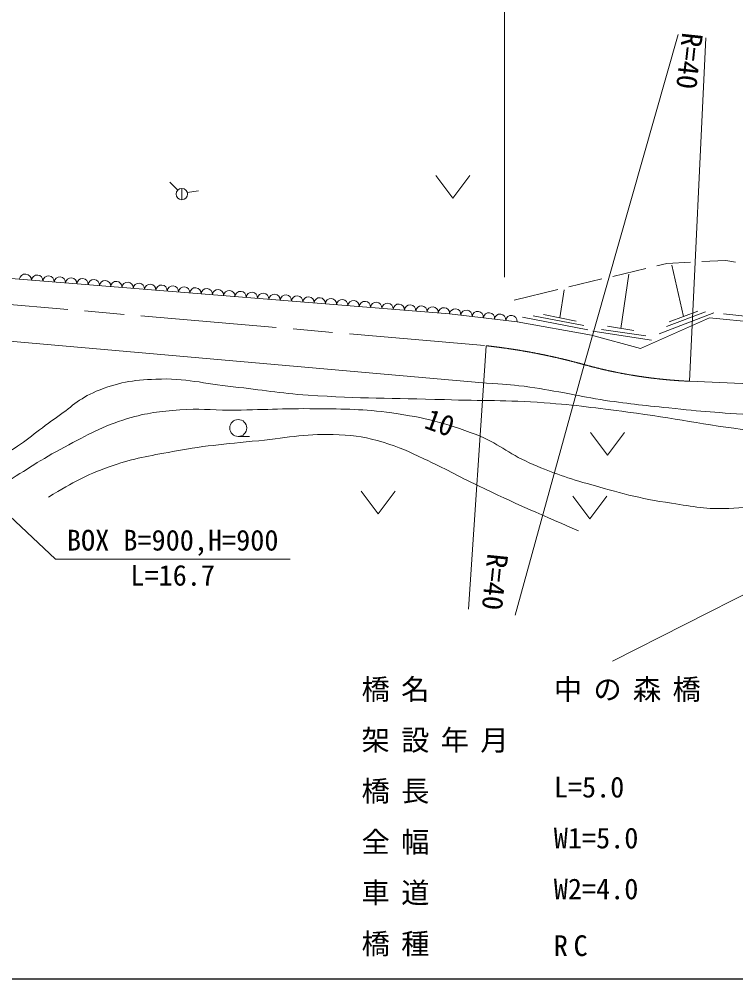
# Model space of a CAD drawing. Units: millimetres, scale not verified. Extents: x 40000 to 680000, y 20000 to 380000.
# Drawn here: x 295237 to 358612, y 205000 to 289858 of the extents above; entities that cross this region are included whole.
import ezdxf
from ezdxf.enums import TextEntityAlignment as Align

# ---------------------------------------------------------------- set-up
doc = ezdxf.new("R2010")
doc.units = ezdxf.units.MM
doc.header["$LTSCALE"] = 1000
doc.linetypes.add('CHAIN', pattern=[18.5, 12, -1.5, 3.5, -1.5])
for name, color, linetype, lineweight in [('M-BMK', 2, 'CHAIN', 13), ('M-STR-HTXT', 7, 'Continuous', 13), ('M-TTL', 2, 'Continuous', 140), ('M-TTL-BAND', 7, 'Continuous', 25), ('M-WORK', 1, 'Continuous', 13)]:
    doc.layers.add(name, color=color, linetype=linetype, lineweight=lineweight)
doc.styles.add('ＭＳ ゴシック', font='')
doc.styles.get('ＭＳ ゴシック').set_extended_font_data('MS Gothic')

msp = doc.modelspace()

# ---------------------------------------------------------------- linework, layer by layer
at = {"layer": 'M-BMK'}
for p, q in [((287578, 265228), (336523, 260983)), ((354508, 257841), (391918, 256235))]:
    msp.add_line(p, q, dxfattribs=at)
for centre, radius, start, end in [((330582, 206779), 54529, 74.43271, 83.74495), ((356376, 299866), 42066, 254.61479, 267.45457)]:
    msp.add_arc(centre, radius, start, end, dxfattribs=at)
at = {"layer": 'M-STR-HTXT'}
for p, q in [((338150, 267036), (338150, 351979)), ((271596, 267219), (298450, 242120)), ((298450, 242120), (319198, 242120))]:
    msp.add_line(p, q, dxfattribs=at)
at = {"layer": 'M-TTL', "lineweight": 13}
msp.add_line((390242, 254696), (347711, 233093), dxfattribs=at)
at = {"layer": 'M-TTL-BAND'}
msp.add_line((40000, 205000), (579000, 205000), dxfattribs=at)
at = {"layer": 'M-WORK'}
for p, q in [((345216, 259307), (353504, 288506)), ((354508, 257841), (355950, 288224)), ((332077, 276023), (333577, 274023)), ((333577, 274023), (335077, 276023)), ((309264, 274740), (308557, 275447)), ((309623, 273891), (309623, 274891)), ((310105, 274524), (311091, 274692)), ((351637, 268052), (352508, 268261)), ((352508, 268261), (354610, 268368)), ((355608, 268418), (357716, 268525)), ((357716, 268525), (358591, 268366)), ((347748, 267118), (350665, 267818)), ((348433, 262521), (349143, 267316)), ((353977, 263567), (352963, 268121)), ((343859, 266183), (346776, 266884)), ((338997, 265015), (342886, 265950)), ((343046, 263455), (343437, 265937)), ((352478, 262672), (355934, 263969)), ((352713, 263086), (355240, 264048)), ((339265, 263104), (345854, 261921)), ((339747, 263500), (345517, 262393)), ((340686, 263634), (345170, 262773)), ((341592, 263757), (344499, 263153)), ((350194, 260751), (356271, 263450)), ((351841, 262035), (356660, 263891)), ((356271, 263450), (364385, 262657)), ((357526, 263804), (363877, 263133)), ((345973, 262264), (351161, 261481)), ((346733, 262432), (350658, 261850)), ((347270, 262711), (349596, 262331)), ((290789, 261708), (336566, 257670)), ((345854, 261921), (350194, 260751)), ((336523, 260983), (334971, 237677)), ((345216, 259307), (339104, 237154)), ((314612, 252958), (315612, 252958)), ((345755, 253299), (347255, 251299)), ((347255, 251299), (348755, 253299)), ((325488, 248119), (326988, 246119)), ((326988, 246119), (328488, 248119)), ((344207, 247675), (345707, 245675)), ((345707, 245675), (347207, 247675))]:
    msp.add_line(p, q, dxfattribs=at)
msp.add_lwpolyline([(339265, 263104), (333302, 263808), (296335, 266777), (289749, 267306), (283710, 267985)], dxfattribs=at)
for centre, radius in [((309623, 274391), 500), ((314612, 253708), 750)]:
    msp.add_circle(centre, radius, dxfattribs=at)
for centre, radius, start, end in [((295782, 266768), 553, 0.9259, 169.90016), ((296834, 266736), 501, 355.54188, 175.27463), ((297833, 266656), 501, 355.54188, 175.27463), ((298832, 266576), 501, 355.54188, 175.27463), ((299832, 266495), 501, 355.54188, 175.27463), ((300831, 266415), 501, 355.54188, 175.27463), ((301830, 266335), 501, 355.54188, 175.27463), ((302829, 266255), 501, 355.54188, 175.27463), ((303828, 266174), 501, 355.54188, 175.27463), ((304827, 266094), 501, 355.54188, 175.27463), ((305826, 266014), 501, 355.54188, 175.27463), ((306825, 265934), 501, 355.54188, 175.27463), ((307825, 265853), 501, 355.54188, 175.27463), ((308824, 265773), 501, 355.54188, 175.27463), ((309823, 265693), 501, 355.54188, 175.27463), ((310822, 265613), 501, 355.54188, 175.27463), ((311821, 265533), 501, 355.54188, 175.27463), ((312820, 265452), 501, 355.54188, 175.27463), ((313819, 265372), 501, 355.54188, 175.27463), ((314818, 265292), 501, 355.54188, 175.27463), ((315817, 265212), 501, 355.54188, 175.27463), ((316817, 265131), 501, 355.54188, 175.27463), ((317816, 265051), 501, 355.54188, 175.27463), ((318815, 264971), 501, 355.54188, 175.27463), ((319814, 264891), 501, 355.54188, 175.27463), ((320813, 264810), 501, 355.54188, 175.27463), ((321812, 264730), 501, 355.54188, 175.27463), ((322811, 264650), 501, 355.54188, 175.27463), ((323810, 264570), 501, 355.54188, 175.27463), ((324810, 264489), 501, 355.54188, 175.27463), ((325809, 264409), 501, 355.54188, 175.27463), ((326808, 264329), 501, 355.54188, 175.27463), ((327807, 264249), 501, 355.54188, 175.27463), ((328806, 264168), 501, 355.54188, 175.27463), ((329805, 264088), 501, 355.54188, 175.27463), ((330804, 264008), 501, 355.54188, 175.27463), ((331803, 263928), 501, 355.54188, 175.27463), ((332802, 263847), 501, 355.54188, 175.27463), ((333799, 263749), 500, 353.30562, 173.2186), ((334793, 263632), 500, 353.30562, 173.2186), ((335787, 263515), 500, 353.30562, 173.2186), ((336781, 263397), 500, 353.30562, 173.2186), ((337774, 263280), 500, 353.30562, 173.2186), ((338768, 263162), 500, 353.30562, 173.2186)]:
    msp.add_arc(centre, radius, start, end, dxfattribs=at)
for points, knots in [([(280143, 244871), (283265, 246149), (284118, 246513), (286618, 247673), (289630, 249071), (291360, 249798), (294197, 251524), (295926, 252576), (296739, 253399), (298408, 254544), (299815, 255509), (300476, 256304), (302056, 256951), (303999, 257745), (305224, 257936), (307321, 258026), (310007, 258142), (311496, 257624), (314171, 257347), (316760, 257078), (318197, 256787), (320794, 256611), (325496, 256292), (328142, 256366), (332853, 256215), (336300, 256104), (338237, 256180), (341678, 255938), (344571, 255734), (346180, 255479), (349058, 255116), (353324, 254578), (355674, 253992), (359944, 253489), (362170, 253227), (363419, 253085), (365656, 252935), (368670, 252734), (370362, 252671), (373380, 252533), (374868, 252465), (375711, 252557), (377190, 252383), (378210, 252263), (378828, 252316), (379780, 251933), (380735, 251549), (381233, 251119), (381837, 250285), (382346, 249584), (382437, 249067), (382693, 248239), (382895, 247585), (382846, 247179), (383031, 246521), (383291, 245594), (383457, 245072), (383881, 244208), (384421, 243107), (384776, 242726), (385681, 241636)], [0, 0, 0, 0, 1, 1, 1, 2, 2, 2, 3, 3, 3, 4, 4, 4, 5, 5, 5, 6, 6, 6, 7, 7, 7, 8, 8, 8, 9, 9, 9, 10, 10, 10, 11, 11, 11, 12, 12, 12, 13, 13, 13, 14, 14, 14, 15, 15, 15, 16, 16, 16, 17, 17, 17, 18, 18, 18, 19, 19, 19, 20, 20, 20, 20]), ([(336566, 257670), (338146, 257578), (338591, 257548), (339881, 257393), (341291, 257223), (342070, 257047), (343470, 256806), (344711, 256592), (345396, 256411), (346640, 256219), (348994, 255855), (350324, 255733), (352692, 255481), (355751, 255155), (356757, 255095), (360542, 254827)], [0, 0, 0, 0, 1, 1, 1, 2, 2, 2, 3, 3, 3, 4, 4, 4, 5, 5, 5, 5]), ([(290157, 246612), (291970, 247670), (292429, 247941), (293881, 248801), (295982, 250046), (297078, 250886), (299240, 252022), (301358, 253135), (302533, 253851), (304826, 254538), (306582, 255064), (307628, 255160), (309455, 255318), (311152, 255464), (312112, 255277), (313814, 255286), (316812, 255302), (318491, 255451), (321488, 255412), (324116, 255378), (325603, 255399), (328206, 255035), (331177, 254619), (332840, 254189), (335644, 253122), (337588, 252383), (338447, 251471), (340349, 250632), (342289, 249775), (343420, 249382), (345457, 248795), (348340, 247964), (349971, 247492), (352939, 247052), (354901, 246762), (356016, 246496), (357996, 246600), (360463, 246728), (361830, 247021), (364261, 247455), (365726, 247717), (366505, 248104), (367985, 248260), (369452, 248415), (370289, 248452), (371759, 248336), (373335, 248211), (374236, 248059), (375725, 247527), (376782, 247150), (377347, 246821), (378241, 246144), (379241, 245386), (379721, 244810), (380355, 243728), (380871, 242846), (381027, 242423), (381361, 241313)], [0, 0, 0, 0, 1, 1, 1, 2, 2, 2, 3, 3, 3, 4, 4, 4, 5, 5, 5, 6, 6, 6, 7, 7, 7, 8, 8, 8, 9, 9, 9, 10, 10, 10, 11, 11, 11, 12, 12, 12, 13, 13, 13, 14, 14, 14, 15, 15, 15, 16, 16, 16, 17, 17, 17, 18, 18, 18, 19, 19, 19, 19]), ([(297831, 247604), (300185, 248989), (300987, 249489), (303190, 250271), (305164, 250973), (306341, 251161), (308398, 251555), (311503, 252149), (313280, 252270), (316425, 252586), (319190, 252864), (320745, 253263), (323520, 253115), (325062, 253032), (325934, 252880), (327417, 252448), (328873, 252024), (329635, 251618), (331015, 250989), (332938, 250111), (333960, 249504), (335864, 248588), (339276, 246946), (340422, 246477), (344704, 244612)], [0, 0, 0, 0, 1, 1, 1, 2, 2, 2, 3, 3, 3, 4, 4, 4, 5, 5, 5, 6, 6, 6, 7, 7, 7, 8, 8, 8, 8])]:
    msp.add_open_spline(points, degree=3, knots=knots, dxfattribs=at)

# ---------------------------------------------------------------- texts
at = {"layer": 'M-STR-HTXT', "style": 'ＭＳ ゴシック'}
for s, p in [('BOX B=900,H=900', (308814, 242320)), ('L=16.7', (308814, 239218))]:
    msp.add_text(s, height=1833, dxfattribs=at).set_placement(p, align=Align.BOTTOM_CENTER)
for s, p in [('L=5.0', (342515, 220484)), ('W1=5.0', (342515, 215984)), ('W2=4.0', (342515, 211484))]:
    msp.add_text(s, height=1833, dxfattribs=at).set_placement(p, align=Align.BOTTOM_LEFT)
at = {"layer": 'M-STR-HTXT', "char_height": 1833, "attachment_point": 7, "style": 'ＭＳ ゴシック'}
for s, insert in [('\\T1.4;橋名', (325515, 229484)), ('\\T1.4;中の森橋', (342515, 229484)), ('\\T1.4;架設年月', (325515, 224984)), ('\\T1.4;橋長', (325515, 220484)), ('\\T1.4;全幅', (325515, 215984)), ('\\T1.4;車道', (325515, 211484)), ('\\T1.4;橋種', (325515, 206984)), ('\\T1.4;RC', (342515, 206984))]:
    msp.add_mtext(s, dxfattribs=dict(at, insert=insert))
at = {"layer": 'M-WORK', "style": 'ＭＳ ゴシック'}
for s, rotation, p in [('R=40', 263.758, (354520, 286164)), ('10', 340.115, (332439, 254180)), ('R=40', 264.207, (337317, 240092))]:
    msp.add_text(s, height=1833, rotation=rotation, dxfattribs=at).set_placement(p, align=Align.MIDDLE_CENTER)

doc.saveas('drawing.dxf')
